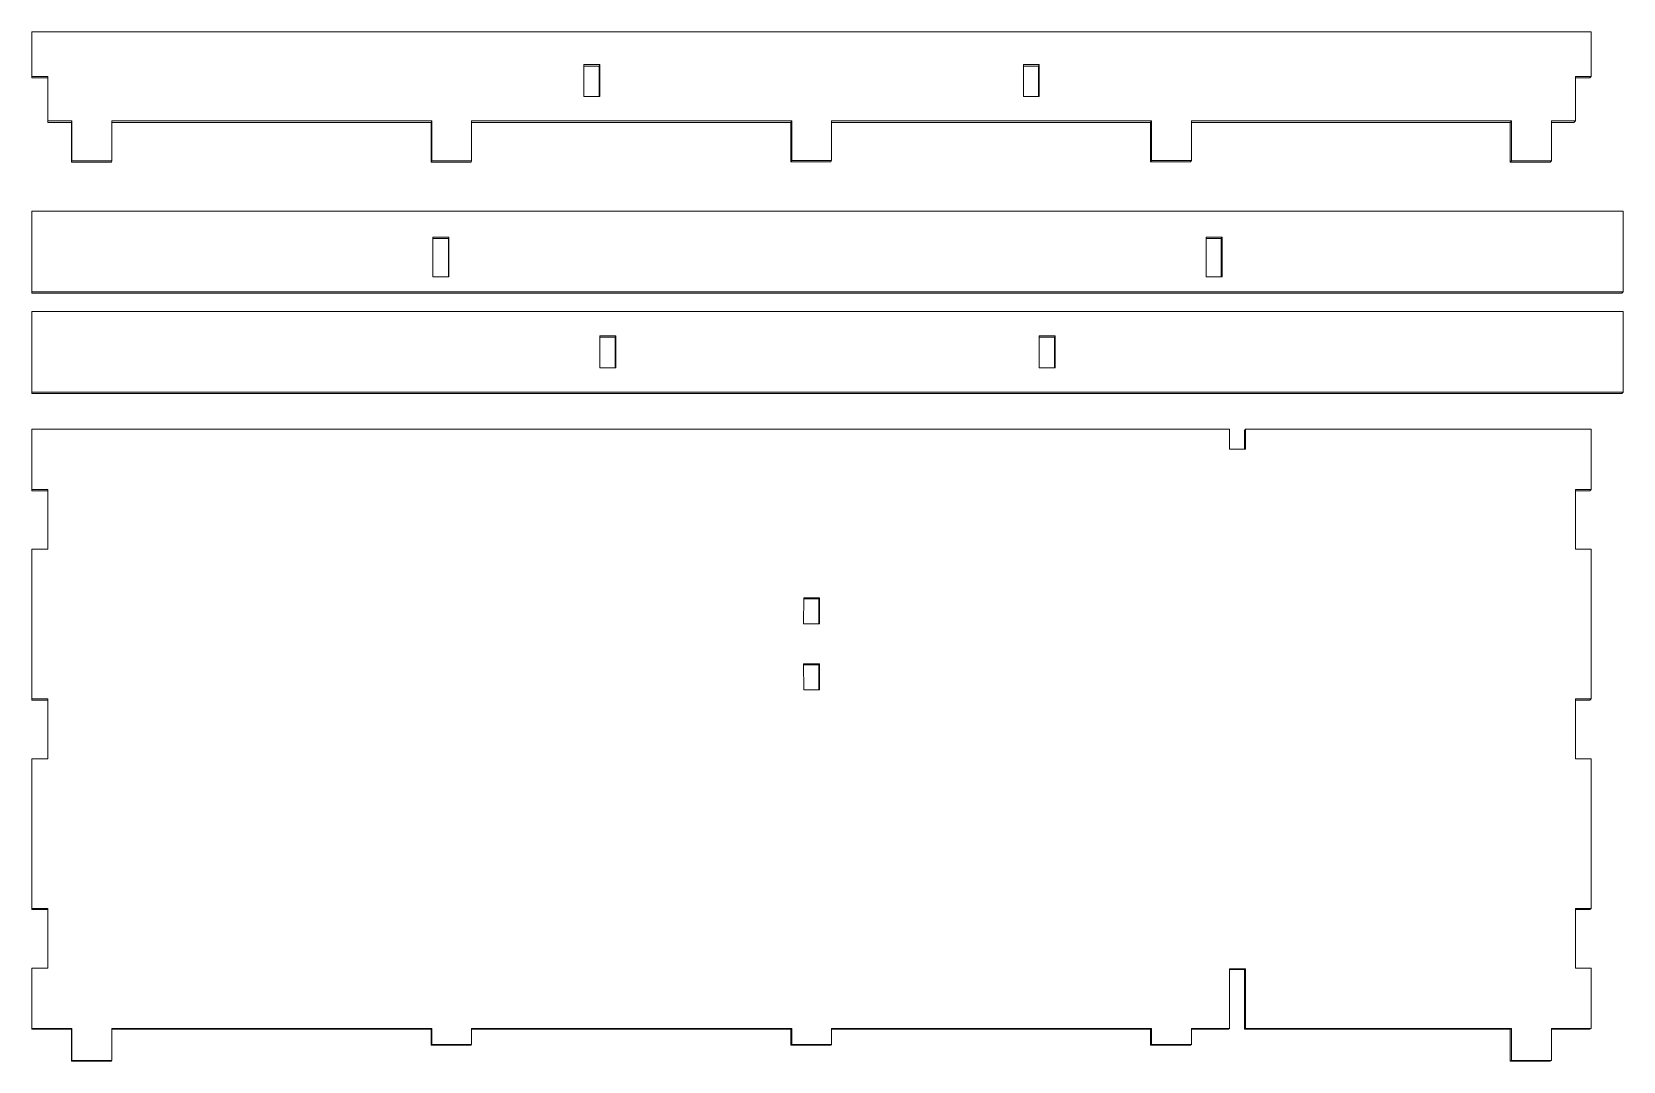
# Model space of a CAD drawing. Header units: millimetres. Extents: x -170 to 533, y 50 to 1036.
# Drawn here: x 190.6 to 532.8, y 814.7 to 1036.1 of the extents above; entities that cross this region are included whole.
import ezdxf

# ---------------------------------------------------------------- set-up
doc = ezdxf.new("R2010")
doc.units = ezdxf.units.MM

msp = doc.modelspace()

# ---------------------------------------------------------------- linework, layer by layer
at = {"color": 7, "linetype": 'Continuous', "lineweight": 15}
for p, q in [((190.63, 1036.14), (190.59, 1035.81)), ((190.59, 1026.23), (190.59, 1035.81)), ((190.63, 1026.56), (190.63, 1036.14)), ((190.63, 1036.14), (525.93, 1036.14)), ((525.93, 1036.14), (525.93, 1026.56)), ((312.74, 1029.09), (309.31, 1029.09)), ((309.31, 1022.23), (309.31, 1029.09)), ((312.62, 1028.76), (309.31, 1028.76)), ((312.74, 1029.09), (312.62, 1028.76)), ((312.62, 1022.23), (312.62, 1028.76)), ((312.74, 1022.23), (312.74, 1029.09)), ((407.24, 1029.09), (403.81, 1029.09)), ((403.81, 1022.23), (403.81, 1029.09)), ((407.04, 1028.76), (403.81, 1028.76)), ((407.24, 1029.09), (407.04, 1028.76)), ((407.04, 1022.23), (407.04, 1028.76)), ((407.24, 1022.23), (407.24, 1029.09)), ((190.63, 1026.56), (190.59, 1026.23)), ((190.59, 1026.23), (194.02, 1026.23)), ((190.63, 1026.56), (194.06, 1026.56)), ((194.06, 1026.56), (194.02, 1026.23)), ((194.02, 1026.23), (194.02, 1016.66)), ((194.06, 1026.56), (194.06, 1016.98)), ((525.93, 1026.56), (522.5, 1026.56)), ((522.5, 1026.56), (522.5, 1016.98)), ((525.64, 1026.23), (522.5, 1026.23)), ((525.93, 1026.56), (525.64, 1026.23)), ((312.74, 1022.23), (309.31, 1022.23)), ((407.24, 1022.23), (403.81, 1022.23)), ((194.06, 1016.98), (194.02, 1016.66)), ((199.16, 1016.66), (194.02, 1016.66)), ((199.2, 1016.98), (194.06, 1016.98)), ((199.2, 1016.98), (199.16, 1016.66)), ((199.16, 1008.09), (199.16, 1016.66)), ((199.2, 1008.4), (199.2, 1016.98)), ((276.59, 1016.98), (207.78, 1016.98)), ((207.78, 1016.98), (207.78, 1008.4)), ((276.49, 1016.66), (207.78, 1016.66)), ((276.59, 1016.98), (276.49, 1016.66)), ((276.49, 1008.09), (276.49, 1016.66)), ((276.59, 1008.4), (276.59, 1016.98)), ((353.99, 1016.98), (285.16, 1016.98)), ((285.16, 1016.98), (285.16, 1008.4)), ((353.83, 1016.66), (285.16, 1016.66)), ((353.99, 1016.98), (353.83, 1016.66)), ((353.83, 1008.16), (353.83, 1016.66)), ((353.99, 1008.47), (353.99, 1016.98)), ((431.39, 1016.98), (362.56, 1016.98)), ((362.56, 1016.98), (362.56, 1008.47)), ((431.18, 1016.66), (362.56, 1016.66)), ((431.39, 1016.98), (431.18, 1016.66)), ((431.18, 1008.16), (431.18, 1016.66)), ((431.39, 1008.47), (431.39, 1016.98)), ((508.78, 1016.98), (439.97, 1016.98)), ((439.97, 1016.98), (439.97, 1008.47)), ((508.5, 1016.66), (439.97, 1016.66)), ((508.78, 1016.98), (508.5, 1016.66)), ((508.5, 1008.09), (508.5, 1016.66)), ((508.78, 1008.4), (508.78, 1016.98)), ((522.5, 1016.98), (517.35, 1016.98)), ((517.35, 1016.98), (517.35, 1008.4)), ((522.21, 1016.66), (517.35, 1016.66)), ((522.5, 1016.98), (522.21, 1016.66)), ((199.2, 1008.4), (199.16, 1008.09)), ((207.73, 1008.09), (199.16, 1008.09)), ((207.78, 1008.4), (199.2, 1008.4)), ((207.78, 1008.4), (207.73, 1008.09)), ((276.59, 1008.4), (276.49, 1008.09)), ((285.05, 1008.09), (276.49, 1008.09)), ((285.16, 1008.4), (276.59, 1008.4)), ((285.16, 1008.4), (285.05, 1008.09)), ((353.99, 1008.47), (353.83, 1008.16)), ((362.4, 1008.16), (353.83, 1008.16)), ((362.56, 1008.47), (353.99, 1008.47)), ((362.56, 1008.47), (362.4, 1008.16)), ((431.39, 1008.47), (431.18, 1008.16)), ((439.74, 1008.16), (431.18, 1008.16)), ((439.97, 1008.47), (431.39, 1008.47)), ((439.97, 1008.47), (439.74, 1008.16)), ((508.78, 1008.4), (508.5, 1008.09)), ((517.07, 1008.09), (508.5, 1008.09)), ((517.35, 1008.4), (508.78, 1008.4)), ((517.35, 1008.4), (517.07, 1008.09)), ((190.63, 997.57), (190.59, 997.26)), ((190.59, 997.26), (190.59, 979.91)), ((190.63, 997.57), (190.63, 980.2)), ((532.79, 997.57), (190.63, 997.57)), ((532.79, 980.2), (532.79, 997.57)), ((280.27, 991.98), (276.84, 991.98)), ((276.84, 991.98), (276.84, 983.41)), ((280.17, 991.68), (276.84, 991.68)), ((280.27, 991.98), (280.17, 991.68)), ((280.17, 983.41), (280.17, 991.68)), ((280.27, 983.41), (280.27, 991.98)), ((443.14, 991.98), (446.57, 991.98)), ((443.14, 983.41), (443.14, 991.98)), ((443.14, 991.68), (446.35, 991.68)), ((446.57, 991.98), (446.35, 991.68)), ((446.35, 991.68), (446.35, 983.41)), ((446.57, 991.98), (446.57, 983.41)), ((276.84, 983.41), (280.27, 983.41)), ((446.57, 983.41), (443.14, 983.41)), ((190.63, 980.2), (190.59, 979.91)), ((190.59, 979.91), (532.49, 979.91)), ((190.63, 980.2), (532.79, 980.2)), ((532.79, 980.2), (532.49, 979.91)), ((190.63, 975.96), (190.59, 975.67)), ((190.59, 975.67), (190.59, 958.32)), ((190.63, 975.96), (190.63, 958.6)), ((532.79, 975.96), (190.63, 975.96)), ((532.79, 958.6), (532.79, 975.96)), ((312.74, 970.71), (316.17, 970.71)), ((312.74, 970.71), (312.74, 963.85)), ((312.74, 970.42), (316.04, 970.42)), ((316.17, 970.71), (316.04, 970.42)), ((316.04, 970.42), (316.04, 963.85)), ((316.17, 970.71), (316.17, 963.85)), ((407.24, 970.71), (410.67, 970.71)), ((407.24, 970.71), (407.24, 963.85)), ((407.24, 970.42), (410.47, 970.42)), ((410.67, 970.71), (410.47, 970.42)), ((410.47, 970.42), (410.47, 963.85)), ((410.67, 970.71), (410.67, 963.85)), ((312.74, 963.85), (316.17, 963.85)), ((407.24, 963.85), (410.67, 963.85)), ((190.63, 958.6), (190.59, 958.32)), ((190.59, 958.32), (532.49, 958.32)), ((190.63, 958.6), (532.79, 958.6)), ((532.79, 958.6), (532.49, 958.32)), ((190.63, 950.63), (190.59, 950.37)), ((190.59, 937.42), (190.59, 950.37)), ((190.63, 937.68), (190.63, 950.63)), ((448.13, 950.63), (190.63, 950.63)), ((448.13, 950.63), (448.13, 946.35)), ((451.56, 950.63), (451.33, 950.37)), ((451.33, 946.35), (451.33, 950.37)), ((451.56, 946.35), (451.56, 950.63)), ((451.56, 950.63), (525.93, 950.63)), ((525.93, 937.68), (525.93, 950.63)), ((448.13, 946.35), (451.56, 946.35)), ((190.63, 937.68), (190.59, 937.42)), ((190.63, 937.68), (194.06, 937.68)), ((194.06, 937.68), (194.02, 937.42)), ((194.06, 937.68), (194.06, 924.82)), ((525.93, 937.68), (522.5, 937.68)), ((522.5, 937.68), (522.5, 924.82)), ((525.93, 937.68), (525.64, 937.42)), ((190.59, 937.42), (194.02, 937.42)), ((194.02, 937.42), (194.02, 924.82)), ((525.64, 937.42), (522.5, 937.42)), ((190.63, 924.82), (190.59, 924.57)), ((190.59, 892.38), (190.59, 924.57)), ((190.63, 892.61), (190.63, 924.82)), ((190.63, 924.82), (194.06, 924.82)), ((525.93, 924.82), (522.5, 924.82)), ((525.93, 892.61), (525.93, 924.82)), ((356.57, 914.39), (356.56, 908.77)), ((356.57, 914.39), (359.99, 914.39)), ((356.57, 914.15), (359.82, 914.15)), ((359.99, 914.39), (359.82, 914.15)), ((359.82, 914.15), (359.83, 908.77)), ((359.99, 914.39), (359.99, 908.77)), ((356.56, 908.77), (359.99, 908.77)), ((359.99, 900.2), (356.56, 900.2)), ((356.56, 900.2), (356.57, 894.58)), ((359.83, 899.97), (356.56, 899.97)), ((359.82, 894.58), (359.83, 899.97)), ((359.99, 900.2), (359.83, 899.97)), ((359.99, 894.58), (359.99, 900.2)), ((356.57, 894.58), (359.99, 894.58)), ((190.63, 892.61), (190.59, 892.38)), ((190.59, 892.38), (194.02, 892.38)), ((190.63, 892.61), (194.06, 892.61)), ((194.06, 892.61), (194.02, 892.38)), ((194.02, 892.38), (194.02, 879.74)), ((194.06, 892.61), (194.06, 879.74)), ((525.93, 892.61), (522.5, 892.61)), ((522.5, 892.61), (522.5, 879.74)), ((525.64, 892.38), (522.5, 892.38)), ((525.93, 892.61), (525.64, 892.38)), ((190.63, 879.74), (190.59, 879.53)), ((190.59, 847.35), (190.59, 879.53)), ((190.63, 847.53), (190.63, 879.74)), ((190.63, 879.74), (194.06, 879.74)), ((525.93, 879.74), (522.5, 879.74)), ((525.93, 847.53), (525.93, 879.74)), ((190.63, 847.53), (190.59, 847.35)), ((190.59, 847.35), (194.02, 847.35)), ((190.63, 847.53), (194.06, 847.53)), ((194.06, 847.53), (194.02, 847.35)), ((194.02, 847.35), (194.02, 834.67)), ((194.06, 847.53), (194.06, 834.67)), ((525.93, 847.53), (522.5, 847.53)), ((522.5, 847.53), (522.5, 834.67)), ((525.64, 847.35), (522.5, 847.35)), ((525.93, 847.53), (525.64, 847.35)), ((190.63, 834.67), (190.59, 834.49)), ((190.59, 821.55), (190.59, 834.49)), ((190.63, 821.72), (190.63, 834.67)), ((190.63, 834.67), (194.06, 834.67)), ((451.56, 834.58), (448.13, 834.58)), ((448.13, 834.58), (448.13, 821.72)), ((451.33, 834.4), (448.13, 834.4)), ((451.56, 834.58), (451.33, 834.4)), ((451.33, 821.55), (451.33, 834.4)), ((451.56, 821.72), (451.56, 834.58)), ((525.93, 834.67), (522.5, 834.67)), ((525.93, 821.72), (525.93, 834.67)), ((190.63, 821.72), (190.59, 821.55)), ((199.16, 821.55), (190.59, 821.55)), ((199.2, 821.72), (190.63, 821.72)), ((199.2, 821.72), (199.16, 821.55)), ((199.16, 814.69), (199.16, 821.55)), ((199.2, 814.86), (199.2, 821.72)), ((276.59, 821.72), (207.78, 821.72)), ((207.78, 821.72), (207.78, 814.86)), ((276.49, 821.55), (207.78, 821.55)), ((276.59, 821.72), (276.49, 821.55)), ((276.49, 818.12), (276.49, 821.55)), ((276.59, 818.29), (276.59, 821.72)), ((353.99, 821.72), (285.16, 821.72)), ((285.16, 821.72), (285.16, 818.29)), ((353.83, 821.55), (285.16, 821.55)), ((353.99, 821.72), (353.83, 821.55)), ((353.83, 818.12), (353.83, 821.55)), ((353.99, 818.29), (353.99, 821.72)), ((431.39, 821.72), (362.56, 821.72)), ((362.56, 821.72), (362.56, 818.29)), ((431.18, 821.55), (362.56, 821.55)), ((431.39, 821.72), (431.18, 821.55)), ((431.18, 818.12), (431.18, 821.55)), ((431.39, 818.29), (431.39, 821.72)), ((448.13, 821.72), (439.97, 821.72)), ((439.97, 821.72), (439.97, 818.29)), ((447.9, 821.55), (439.97, 821.55)), ((448.13, 821.72), (447.9, 821.55)), ((451.56, 821.72), (451.33, 821.55)), ((508.5, 821.55), (451.33, 821.55)), ((508.78, 821.72), (451.56, 821.72)), ((508.78, 821.72), (508.5, 821.55)), ((508.5, 814.69), (508.5, 821.55)), ((508.78, 814.86), (508.78, 821.72)), ((517.35, 821.72), (525.93, 821.72)), ((517.35, 821.72), (517.35, 814.86)), ((517.35, 821.55), (525.64, 821.55)), ((525.93, 821.72), (525.64, 821.55)), ((276.59, 818.29), (276.49, 818.12)), ((285.05, 818.12), (276.49, 818.12)), ((285.16, 818.29), (276.59, 818.29)), ((285.16, 818.29), (285.05, 818.12)), ((353.99, 818.29), (353.83, 818.12)), ((362.4, 818.12), (353.83, 818.12)), ((362.56, 818.29), (353.99, 818.29)), ((362.56, 818.29), (362.4, 818.12)), ((431.39, 818.29), (431.18, 818.12)), ((439.74, 818.12), (431.18, 818.12)), ((439.97, 818.29), (431.39, 818.29)), ((439.97, 818.29), (439.74, 818.12)), ((199.2, 814.86), (199.16, 814.69)), ((207.73, 814.69), (199.16, 814.69)), ((207.78, 814.86), (199.2, 814.86)), ((207.78, 814.86), (207.73, 814.69)), ((508.78, 814.86), (508.5, 814.69)), ((517.07, 814.69), (508.5, 814.69)), ((517.35, 814.86), (508.78, 814.86)), ((517.35, 814.86), (517.07, 814.69))]:
    msp.add_line(p, q, dxfattribs=at)

doc.saveas('drawing.dxf')
